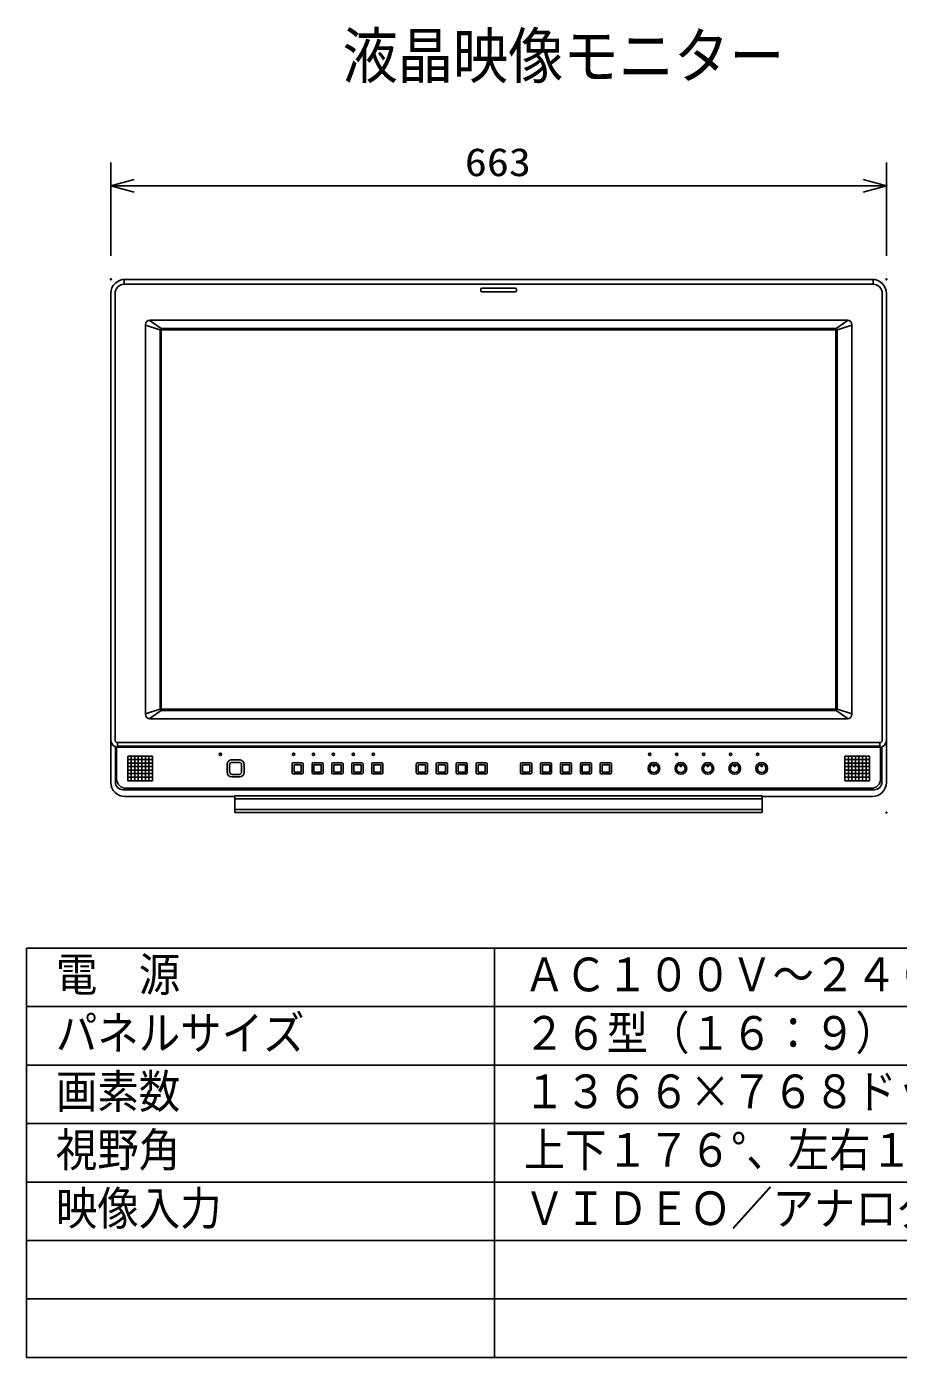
# Model space of a CAD drawing. Units: millimetres, scale not verified. Extents: x -63 to 63, y -57 to 57.
# Drawn here: x -62.5 to 12, y -56.5 to 57.3 of the extents above; entities that cross this region are included whole.
import ezdxf
from ezdxf.enums import TextEntityAlignment as Align

# ---------------------------------------------------------------- set-up
doc = ezdxf.new("R2010")
doc.units = ezdxf.units.MM
doc.header["$LTSCALE"] = 0.190236
doc.header["$PDMODE"] = 32
doc.header["$PDSIZE"] = 0.0951
for name, color, linetype in [('0-0_MOJI1', 2, 'Continuous'), ('0-1_WAKU', 3, 'Continuous'), ('0-2_TOUROKU', 7, 'Continuous'), ('0-3_GAIKEI', 1, 'Continuous')]:
    doc.layers.add(name, color=color, linetype=linetype)
doc.styles.add('ＭＳ ゴシック', font='')
doc.styles.get('ＭＳ ゴシック').set_extended_font_data('MS Gothic')

# ---------------------------------------------------------------- blocks, each defined once
blk = doc.blocks.new('_OPEN30')
at = {"layer": '0-2_TOUROKU'}
blk.add_line((0, 0), (-1, 0), dxfattribs=at)
blk.add_lwpolyline([(-1, 0.26795), (0, 0), (-1, -0.26795)], dxfattribs=at)

msp = doc.modelspace()

# ---------------------------------------------------------------- linework, layer by layer
at = {"layer": '0-1_WAKU'}
for p, q in [((-55.2959, 37.7088), (-55.2959, 45.7088)), ((11.0042, 37.7088), (11.0042, 45.7088)), ((-53.2959, 43.7088), (9.0042, 43.7088))]:
    msp.add_line(p, q, dxfattribs=at)
at = {"layer": '0-1_WAKU', "color": 4}
for p, q in [((-62.5001, -21.5), (62.5001, -21.5)), ((-62.5001, -21.5), (-62.5001, -56.5001)), ((-22.5, -21.5), (-22.5, -56.5001)), ((62.5001, -56.5001), (-62.5001, -56.5001))]:
    msp.add_line(p, q, dxfattribs=at)
at = {"layer": '0-1_WAKU', "color": 1}
for p, q in [((-62.5001, -26.5), (62.5001, -26.5)), ((-62.5001, -31.5001), (62.5001, -31.5001)), ((-62.5001, -36.5001), (62.5001, -36.5001)), ((-62.5001, -41.5001), (62.5001, -41.5001)), ((-62.5001, -46.5001), (62.5001, -46.5001)), ((-62.5001, -51.5001), (62.5001, -51.5001))]:
    msp.add_line(p, q, dxfattribs=at)
at = {"layer": '0-2_TOUROKU'}
for p in [(11.0042, 43.7088), (-55.2959, 35.7088), (11.0042, 35.7088), (11.0042, 35.7088), (11.0042, -9.9013)]:
    msp.add_point(p, dxfattribs=at)
at = {"layer": '0-3_GAIKEI'}
for p, q in [((-54.1535, 35.7074), (-54.1535, 35.2919)), ((-54.1433, 35.292), (9.8619, 35.292)), ((9.8619, 35.7074), (9.8619, 35.2919)), ((-54.9433, -3.7154), (-54.9433, 34.492)), ((-23.663, 34.8685), (-23.663, 34.7381)), ((-23.5631, 34.9682), (-20.7281, 34.9682)), ((-23.5631, 34.638), (-20.7281, 34.638)), ((-20.628, 34.7381), (-20.628, 34.8685)), ((10.6517, -3.7154), (10.6517, 34.492)), ((-50.9982, 31.5014), (-52.025, 32.2169)), ((6.7066, 31.5014), (7.7334, 32.2169)), ((-51.1024, 31.3976), (-52.3516, 31.7847)), ((-51.0977, -1.0609), (-51.0977, 31.3975)), ((-50.9977, 31.4975), (6.7061, 31.4975)), ((-50.9864, 31.383), (6.6948, 31.383)), ((-50.9864, -1.0464), (-50.9864, 31.383)), ((6.6948, -1.0464), (6.6948, 31.383)), ((6.8061, -1.0609), (6.8061, 31.3975)), ((6.8108, 31.3976), (8.06, 31.7847)), ((-51.1024, -1.061), (-52.3516, -1.4481)), ((-50.9864, -1.0464), (6.6948, -1.0464)), ((6.8108, -1.061), (8.06, -1.4481)), ((-50.9982, -1.1648), (-52.025, -1.8803)), ((-50.9977, -1.1609), (6.7061, -1.1609)), ((6.7066, -1.1648), (7.7334, -1.8803)), ((-54.8028, -7.0227), (-54.8028, -4.3048)), ((-54.7433, -3.9154), (10.4517, -3.9154)), ((-54.743, -3.9154), (-54.743, -4.3126)), ((-54.743, -4.2147), (10.4514, -4.2147)), ((10.4514, -3.9154), (10.4514, -4.3126)), ((10.5112, -7.0227), (10.5112, -4.3048)), ((-53.8531, -7.1713), (-53.8531, -5.068)), ((-53.8531, -5.0696), (-51.7494, -5.0696)), ((-53.8531, -5.3698), (-51.7494, -5.3698)), ((-53.8531, -5.6701), (-51.7494, -5.6701)), ((-53.5526, -7.1713), (-53.5526, -5.068)), ((-53.2521, -7.1713), (-53.2521, -5.068)), ((-52.9515, -7.1713), (-52.9515, -5.068)), ((-52.651, -7.1713), (-52.651, -5.068)), ((-52.3504, -7.1713), (-52.3504, -5.068)), ((-52.0499, -7.1713), (-52.0499, -5.068)), ((-51.7494, -7.1713), (-51.7494, -5.068)), ((-44.3109, -5.394), (-44.9625, -5.394)), ((-44.3363, -5.6084), (-44.9372, -5.6084)), ((-38.9513, -5.6433), (-39.7025, -5.6433)), ((-37.2486, -5.6433), (-37.9997, -5.6433)), ((-35.5455, -5.6433), (-36.2966, -5.6433)), ((-33.8423, -5.6433), (-34.5935, -5.6433)), ((-32.1394, -5.6433), (-32.8905, -5.6433)), ((-28.3323, -5.6433), (-29.0834, -5.6433)), ((-26.6294, -5.6433), (-27.3805, -5.6433)), ((-24.9259, -5.6433), (-25.677, -5.6433)), ((-23.2231, -5.6433), (-23.9742, -5.6433)), ((-19.4167, -5.6433), (-20.1678, -5.6433)), ((-17.7137, -5.6433), (-18.4648, -5.6433)), ((-16.0102, -5.6433), (-16.7613, -5.6433)), ((-14.3074, -5.6433), (-15.0586, -5.6433)), ((-12.6041, -5.6433), (-13.3552, -5.6433)), ((7.4578, -7.1713), (7.4578, -5.068)), ((9.5615, -5.0696), (7.4578, -5.0696)), ((9.5615, -5.3698), (7.4578, -5.3698)), ((9.5615, -5.6701), (7.4578, -5.6701)), ((7.7582, -7.1713), (7.7582, -5.068)), ((8.0588, -7.1713), (8.0588, -5.068)), ((8.3593, -7.1713), (8.3593, -5.068)), ((8.6599, -7.1713), (8.6599, -5.068)), ((8.9604, -7.1713), (8.9604, -5.068)), ((9.261, -7.1713), (9.261, -5.068)), ((9.5615, -7.1713), (9.5615, -5.068)), ((-53.8531, -5.9703), (-51.7494, -5.9703)), ((-53.8531, -6.2706), (-51.7494, -6.2706)), ((-53.8531, -6.5708), (-51.7494, -6.5708)), ((-45.3627, -5.7946), (-45.3627, -6.4447)), ((-45.1472, -5.8187), (-45.1472, -6.4202)), ((-44.9372, -6.6302), (-44.3363, -6.6302)), ((-44.1258, -6.4202), (-44.1258, -5.8187)), ((-43.9099, -6.4447), (-43.9099, -5.7946)), ((-39.8024, -5.7443), (-39.8024, -6.4954)), ((-39.7025, -6.5953), (-38.9513, -6.5953)), ((-39.6372, -5.8092), (-39.6372, -6.4295)), ((-39.016, -5.8092), (-39.6372, -5.8092)), ((-39.6372, -6.4295), (-39.016, -6.4295)), ((-39.016, -6.4295), (-39.016, -5.8092)), ((-38.8512, -6.4954), (-38.8512, -5.7443)), ((-38.0997, -5.7443), (-38.0997, -6.4954)), ((-37.9997, -6.5953), (-37.2486, -6.5953)), ((-37.1485, -6.4954), (-37.1485, -5.7443)), ((-36.3965, -5.7443), (-36.3965, -6.4954)), ((-36.2966, -6.5953), (-35.5455, -6.5953)), ((-35.4453, -6.4954), (-35.4453, -5.7443)), ((-34.6934, -5.7443), (-34.6934, -6.4954)), ((-34.5935, -6.5953), (-33.8423, -6.5953)), ((-33.7422, -6.4954), (-33.7422, -5.7443)), ((-32.9905, -5.7443), (-32.9905, -6.4954)), ((-32.8905, -6.5953), (-32.1394, -6.5953)), ((-32.0393, -6.4954), (-32.0393, -5.7443)), ((-29.1834, -5.7443), (-29.1834, -6.4954)), ((-29.0834, -6.5953), (-28.3323, -6.5953)), ((-29.0182, -5.8092), (-29.0182, -6.4295)), ((-28.397, -5.8092), (-29.0182, -5.8092)), ((-29.0182, -6.4295), (-28.397, -6.4295)), ((-28.397, -6.4295), (-28.397, -5.8092)), ((-28.2322, -6.4954), (-28.2322, -5.7443)), ((-27.4805, -5.7443), (-27.4805, -6.4954)), ((-27.3805, -6.5953), (-26.6294, -6.5953)), ((-27.3152, -5.8092), (-27.3152, -6.4295)), ((-26.6941, -5.8092), (-27.3152, -5.8092)), ((-27.3152, -6.4295), (-26.6941, -6.4295)), ((-26.6941, -6.4295), (-26.6941, -5.8092)), ((-26.5292, -6.4954), (-26.5292, -5.7443)), ((-25.7769, -5.7443), (-25.7769, -6.4954)), ((-25.677, -6.5953), (-24.9259, -6.5953)), ((-25.6117, -5.8092), (-25.6117, -6.4295)), ((-24.9905, -5.8092), (-25.6117, -5.8092)), ((-25.6117, -6.4295), (-24.9905, -6.4295)), ((-24.9905, -6.4295), (-24.9905, -5.8092)), ((-24.8257, -6.4954), (-24.8257, -5.7443)), ((-24.0742, -5.7443), (-24.0742, -6.4954)), ((-23.9742, -6.5953), (-23.2231, -6.5953)), ((-23.909, -5.8092), (-23.909, -6.4295)), ((-23.2878, -5.8092), (-23.909, -5.8092)), ((-23.909, -6.4295), (-23.2878, -6.4295)), ((-23.2878, -6.4295), (-23.2878, -5.8092)), ((-23.123, -6.4954), (-23.123, -5.7443)), ((-20.2677, -5.7443), (-20.2677, -6.4954)), ((-20.1678, -6.5953), (-19.4167, -6.5953)), ((-19.3165, -6.4954), (-19.3165, -5.7443)), ((-18.5648, -5.7443), (-18.5648, -6.4954)), ((-18.4648, -6.5953), (-17.7137, -6.5953)), ((-17.6136, -6.4954), (-17.6136, -5.7443)), ((-16.8612, -5.7443), (-16.8612, -6.4954)), ((-16.7613, -6.5953), (-16.0102, -6.5953)), ((-15.91, -6.4954), (-15.91, -5.7443)), ((-15.1585, -5.7443), (-15.1585, -6.4954)), ((-15.0586, -6.5953), (-14.3074, -6.5953)), ((-14.2073, -6.4954), (-14.2073, -5.7443)), ((-13.4552, -5.7443), (-13.4552, -6.4954)), ((-13.3552, -6.5953), (-12.6041, -6.5953)), ((-12.504, -6.4954), (-12.504, -5.7443)), ((-8.9221, -5.7625), (-8.9221, -5.9697)), ((-8.9221, -5.9697), (-8.8218, -5.9697)), ((-8.8218, -5.9697), (-8.8218, -5.7625)), ((9.5615, -5.9703), (7.4578, -5.9703)), ((9.5615, -6.2706), (7.4578, -6.2706)), ((9.5615, -6.5708), (7.4578, -6.5708)), ((-54.0028, -7.8227), (9.7112, -7.8227)), ((-53.8531, -6.8711), (-51.7494, -6.8711)), ((-53.8531, -7.1713), (-51.7494, -7.1713)), ((-44.9625, -6.8463), (-44.3109, -6.8463)), ((9.5615, -6.8711), (7.4578, -6.8711)), ((9.5615, -7.1713), (7.4578, -7.1713)), ((0.3952, -8.7163), (-44.6868, -8.7163)), ((0.3952, -9.641), (-44.6868, -9.641))]:
    msp.add_line(p, q, dxfattribs=at)
at = {"layer": '0-3_GAIKEI', "color": 7}
for p, q in [((-54.0959, 35.7088), (9.8042, 35.7088)), ((-55.2959, 34.5088), (-55.2959, -7.3282)), ((11.0042, 34.5088), (11.0042, -7.3282)), ((-51.9516, 32.2237), (7.66, 32.2237)), ((-52.3516, -1.4871), (-52.3516, 31.8237)), ((8.06, -1.4871), (8.06, 31.8237)), ((-51.9516, -1.8871), (7.66, -1.8871)), ((-54.9113, -7.2982), (-54.9113, -4.2744)), ((-54.6959, -4.3144), (10.4042, -4.3144)), ((10.6197, -7.2982), (10.6197, -4.2744)), ((-54.2613, -7.9482), (9.9697, -7.9482)), ((-54.0959, -8.5282), (-44.6868, -8.5282)), ((0.3952, -8.4552), (-44.6868, -8.4552)), ((-44.6868, -8.4552), (-44.6868, -9.9013)), ((0.3952, -8.4552), (0.3952, -9.9013)), ((0.3956, -8.5282), (9.8042, -8.5282)), ((-44.6868, -9.9013), (0.3952, -9.9013))]:
    msp.add_line(p, q, dxfattribs=at)
at = {"layer": '0-3_GAIKEI'}
for points in [[(-37.9345, -6.4295), (-37.3133, -6.4295), (-37.3133, -5.8092), (-37.9345, -5.8092)], [(-36.2313, -6.4295), (-35.6101, -6.4295), (-35.6101, -5.8092), (-36.2313, -5.8092)], [(-34.5282, -6.4295), (-33.907, -6.4295), (-33.907, -5.8092), (-34.5282, -5.8092)], [(-32.8252, -6.4295), (-32.2041, -6.4295), (-32.2041, -5.8092), (-32.8252, -5.8092)], [(-20.1025, -6.4295), (-19.4813, -6.4295), (-19.4813, -5.8092), (-20.1025, -5.8092)], [(-18.3996, -6.4295), (-17.7784, -6.4295), (-17.7784, -5.8092), (-18.3996, -5.8092)], [(-16.696, -6.4295), (-16.0748, -6.4295), (-16.0748, -5.8092), (-16.696, -5.8092)], [(-14.9933, -6.4295), (-14.3721, -6.4295), (-14.3721, -5.8092), (-14.9933, -5.8092)], [(-13.2899, -6.4295), (-12.6688, -6.4295), (-12.6688, -5.8092), (-13.2899, -5.8092)]]:
    msp.add_lwpolyline(points, close=True, dxfattribs=at)
for points in [[(-6.6179, -5.7625), (-6.6179, -5.9697), (-6.5175, -5.9697), (-6.5175, -5.7625)], [(-4.3139, -5.7625), (-4.3139, -5.9697), (-4.2136, -5.9697), (-4.2136, -5.7625)], [(-2.0098, -5.7625), (-2.0098, -5.9697), (-1.9095, -5.9697), (-1.9095, -5.7625)], [(0.2946, -5.7625), (0.2946, -5.9697), (0.395, -5.9697), (0.395, -5.7625)]]:
    msp.add_lwpolyline(points, dxfattribs=at)
for centre, radius in [((-45.939, -4.9175), 0.1001), ((-39.6774, -4.9175), 0.1001), ((-37.9747, -4.9175), 0.1001), ((-36.2716, -4.9175), 0.1001), ((-34.5684, -4.9175), 0.1001), ((-32.8655, -4.9175), 0.1001), ((-8.8716, -6.1197), 0.501), ((-9.2223, -4.9175), 0.1004), ((-6.5674, -6.1197), 0.501), ((-6.918, -4.9175), 0.1004), ((-4.2635, -6.1197), 0.501), ((-4.6141, -4.9175), 0.1004), ((-1.9593, -6.1197), 0.501), ((-2.31, -4.9175), 0.1004), ((0.3451, -6.1197), 0.501), ((-0.0055, -4.9175), 0.1004), ((-8.8714, -6.1197), 0.3605), ((-6.5672, -6.1197), 0.3605), ((-4.2633, -6.1197), 0.3605), ((-1.9591, -6.1197), 0.3605), ((0.3453, -6.1197), 0.3605)]:
    msp.add_circle(centre, radius, dxfattribs=at)
at = {"layer": '0-3_GAIKEI', "color": 7}
for centre, radius, start, end in [((-54.0959, 34.5088), 1.2, 90, 180), ((9.8042, 34.5088), 1.2, 0, 90), ((-51.9516, 31.8237), 0.4, 90, 180), ((7.66, 31.8237), 0.4, 0, 90), ((-51.9516, -1.4871), 0.4, 180, 270), ((7.66, -1.4871), 0.4, 270, 0), ((-54.6959, -3.7144), 0.6, 180, 270), ((10.4042, -3.7144), 0.6, 270, 0), ((-54.0959, -7.3282), 1.2, 180, 270), ((-54.2613, -7.2982), 0.65, 180, 270), ((9.8042, -7.3282), 1.2, 270, 0), ((9.9697, -7.2982), 0.65, 270, 0)]:
    msp.add_arc(centre, radius, start, end, dxfattribs=at)
at = {"layer": '0-3_GAIKEI'}
for centre, radius, start, end in [((-54.1433, 34.492), 0.8, 90, 180), ((9.8517, 34.492), 0.8, 0, 90), ((-23.5631, 34.8683), 0.1, 90.01648, 179.86718), ((-23.5629, 34.7382), 0.1002, 180.02416, 269.85974), ((-20.7284, 34.8678), 0.1004, 0.38078, 89.85166), ((-20.7286, 34.7386), 0.1006, 270.27169, 359.72831), ((-50.9977, 31.3975), 0.1, 90, 180), ((6.7061, 31.3975), 0.1, 360, 90), ((-50.9977, -1.0609), 0.1, 180, 270), ((6.7061, -1.0609), 0.1, 270, 0), ((-54.7433, -3.7154), 0.2, 180, 270), ((10.4517, -3.7154), 0.2, 270, 0), ((-44.9628, -5.7939), 0.3999, 89.96449, 180.09353), ((-44.9368, -5.8188), 0.2104, 90.09443, 179.96084), ((-44.336, -5.8186), 0.2102, 359.99196, 90.06327), ((-44.3103, -5.7943), 0.4004, 359.9683, 90.08966), ((-39.7018, -5.7439), 0.1006, 90.38861, 180.18954), ((-38.9516, -5.7437), 0.1004, 359.6856, 89.85234), ((-37.9991, -5.7439), 0.1006, 90.38861, 180.18954), ((-37.2489, -5.7437), 0.1004, 359.6856, 89.85234), ((-36.2959, -5.7439), 0.1006, 90.38861, 180.18954), ((-35.5457, -5.7437), 0.1004, 359.6856, 89.85234), ((-34.5928, -5.7439), 0.1006, 90.38861, 180.18954), ((-33.8426, -5.7437), 0.1004, 359.6856, 89.85234), ((-32.8898, -5.7439), 0.1006, 90.38861, 180.18954), ((-32.1397, -5.7437), 0.1004, 359.6856, 89.85234), ((-29.0828, -5.7439), 0.1006, 90.38861, 180.18954), ((-28.3326, -5.7437), 0.1004, 359.6856, 89.85234), ((-27.3798, -5.7439), 0.1006, 90.38861, 180.18954), ((-26.6297, -5.7437), 0.1004, 359.6856, 89.85234), ((-25.6763, -5.7439), 0.1006, 90.38861, 180.18954), ((-24.9261, -5.7437), 0.1004, 359.6856, 89.85234), ((-23.9736, -5.7439), 0.1006, 90.38861, 180.18954), ((-23.2234, -5.7437), 0.1004, 359.6856, 89.85234), ((-20.1671, -5.7439), 0.1006, 90.38861, 180.18954), ((-19.4169, -5.7437), 0.1004, 359.6856, 89.85234), ((-18.4642, -5.7439), 0.1006, 90.38861, 180.18954), ((-17.714, -5.7437), 0.1004, 359.6856, 89.85234), ((-16.7606, -5.7439), 0.1006, 90.38861, 180.18954), ((-16.0104, -5.7437), 0.1004, 359.6856, 89.85234), ((-15.0579, -5.7439), 0.1006, 90.38861, 180.18954), ((-14.3077, -5.7437), 0.1004, 359.6856, 89.85234), ((-13.3545, -5.7439), 0.1006, 90.38861, 180.18954), ((-12.6044, -5.7437), 0.1004, 359.6856, 89.85234), ((-44.9616, -6.4453), 0.4011, 179.92278, 269.8744), ((-44.9373, -6.4203), 0.2099, 179.97636, 270.02364), ((-44.3356, -6.4204), 0.2098, 269.81893, 0.07057), ((-44.3114, -6.4448), 0.4015, 270.0712, 0.01564), ((-39.7024, -6.4953), 0.1, 180.04113, 269.95887), ((-38.951, -6.4955), 0.0998, 269.80125, 0.08265), ((-37.9997, -6.4953), 0.1, 180.04113, 269.95887), ((-37.2483, -6.4955), 0.0998, 269.80125, 0.08265), ((-36.2965, -6.4953), 0.1, 180.04113, 269.95887), ((-35.5451, -6.4955), 0.0998, 269.80125, 0.08265), ((-34.5934, -6.4953), 0.1, 180.04113, 269.95887), ((-33.842, -6.4955), 0.0998, 269.80125, 0.08265), ((-32.8904, -6.4953), 0.1, 180.04113, 269.95887), ((-32.1391, -6.4955), 0.0998, 269.80125, 0.08265), ((-29.0834, -6.4953), 0.1, 180.04113, 269.95887), ((-28.332, -6.4955), 0.0998, 269.80125, 0.08265), ((-27.3804, -6.4953), 0.1, 180.04113, 269.95887), ((-26.629, -6.4955), 0.0998, 269.80125, 0.08265), ((-25.6769, -6.4953), 0.1, 180.04113, 269.95887), ((-24.9255, -6.4955), 0.0998, 269.80125, 0.08265), ((-23.9742, -6.4953), 0.1, 180.04113, 269.95887), ((-23.2228, -6.4955), 0.0998, 269.80125, 0.08265), ((-20.1677, -6.4953), 0.1, 180.04113, 269.95887), ((-19.4163, -6.4955), 0.0998, 269.80125, 0.08265), ((-18.4648, -6.4953), 0.1, 180.04113, 269.95887), ((-17.7134, -6.4955), 0.0998, 269.80125, 0.08265), ((-16.7612, -6.4953), 0.1, 180.04113, 269.95887), ((-16.0098, -6.4955), 0.0998, 269.80125, 0.08265), ((-15.0585, -6.4953), 0.1, 180.04113, 269.95887), ((-14.3071, -6.4955), 0.0998, 269.80125, 0.08265), ((-13.3551, -6.4953), 0.1, 180.04113, 269.95887), ((-12.6038, -6.4955), 0.0998, 269.80125, 0.08265), ((-54.0028, -7.0227), 0.8, 180, 270), ((9.7112, -7.0227), 0.8, 270, 0)]:
    msp.add_arc(centre, radius, start, end, dxfattribs=at)

# ---------------------------------------------------------------- block references
at = {"layer": '0-1_WAKU', "xscale": 2, "yscale": 2, "rotation": 180}
msp.add_blockref('_OPEN30', (-55.2959, 43.7088), dxfattribs=at)
at = {"layer": '0-1_WAKU', "xscale": 2, "yscale": 2}
msp.add_blockref('_OPEN30', (11.0042, 43.7088), dxfattribs=at)

# ---------------------------------------------------------------- texts
at = {"layer": '0-0_MOJI1', "style": 'ＭＳ ゴシック', "width": 0.9}
for s, height, p in [('液晶映像モニター', 3.848, (-35.5001, 51.7599)), ('電\u3000源', 2.887, (-60.0001, -26.0552)), ('ＡＣ１００Ｖ～２４０Ｖ\u3000５０／６０Ｈｚ\u3000', 2.887, (-20, -26.0552)), ('パネルサイズ', 2.887, (-60.0001, -31.0552)), ('２６型（１６：９）', 2.887, (-20, -31.0552)), ('１３６６×７６８ドット（ＷＸＧＡ）', 2.887, (-20, -36.0552)), ('画素数', 2.887, (-60.0001, -36.0552)), ('視野角', 2.887, (-60.0001, -41.0552)), ('上下１７６°、左右１７６°', 2.887, (-20, -41.0552)), ('映像入力', 2.887, (-60.0001, -46.0552)), ('ＶＩＤＥＯ／アナログコンポーネント／ＳＤＩ', 2.887, (-20, -46.0552))]:
    msp.add_text(s, height=height, dxfattribs=at).set_placement(p, align=Align.BOTTOM_LEFT)
at = {"layer": '0-1_WAKU', "style": 'ＭＳ ゴシック', "width": 1.15}
msp.add_text('663', height=2.406, dxfattribs=at).set_placement((-25.033, 43.8184), align=Align.BOTTOM_LEFT)

doc.saveas('drawing.dxf')
